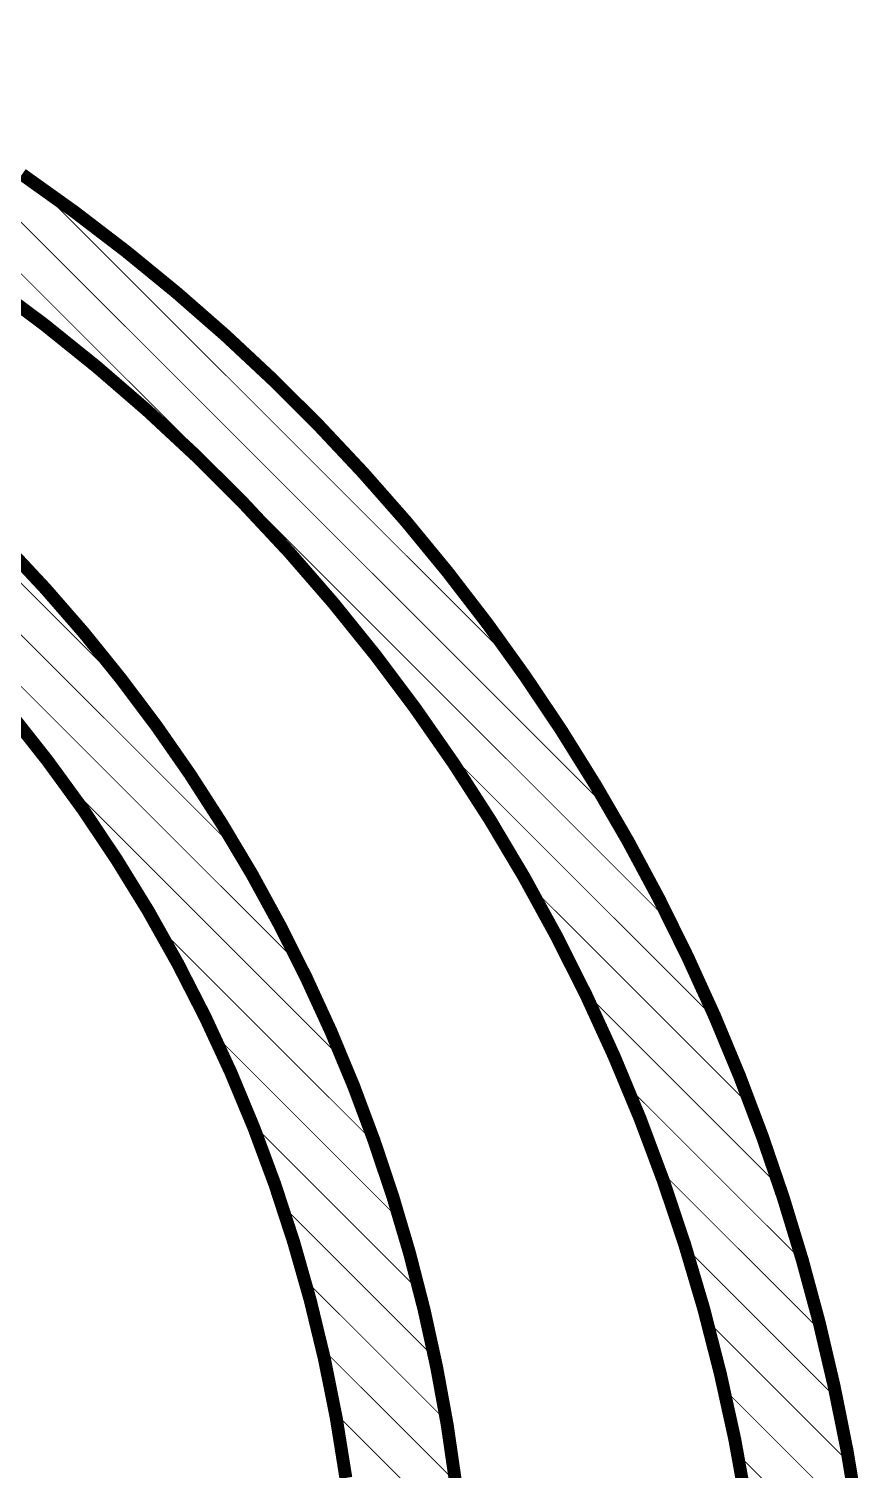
# Model space of a CAD drawing. Header units: inches. Extents: x -4.2 to 12.6, y -6.1 to 3.
# Drawn here: x 11.477 to 12.452, y -1.347 to 0.329 of the extents above; entities that cross this region are included whole.
import ezdxf

# ---------------------------------------------------------------- set-up
doc = ezdxf.new("R2010")
doc.units = ezdxf.units.IN
doc.header["$MEASUREMENT"] = 0
doc.layers.add('Dimension', color=6, linetype='Continuous')

msp = doc.modelspace()

# ---------------------------------------------------------------- linework, layer by layer
at = {"layer": 'Dimension'}
for points, const_width in [([(11.1839, 0.3286), (12.2249, -0.7123)], 0.001), ([(11.3136, 0.2589), (12.1552, -0.5827)], 0.001), ([(11.4694, 0.1598), (11.5308, 0.1159)], 0.015), ([(11.4783, 0.1542), (12.0508, -0.4182)], 0.001), ([(10.9152, 0.1173), (11.7933, -0.7608)], 0.001), ([(11.5308, 0.1159), (11.5907, 0.07)], 0.015), ([(11.5907, 0.07), (11.6492, 0.0221)], 0.015), ([(11.0454, 0.0472), (11.7231, -0.6306)], 0.001), ([(11.4328, 0.0318), (11.4952, -0.0149)], 0.015), ([(11.6492, 0.0221), (11.706, -0.0276)], 0.015), ([(11.4952, -0.0149), (11.5558, -0.0637)], 0.015), ([(11.706, -0.0276), (11.7612, -0.0792)], 0.015), ([(11.5558, -0.0637), (11.6147, -0.1146)], 0.015), ([(11.2265, -0.074), (11.6018, -0.4493)], 0.001), ([(11.7612, -0.0792), (11.8146, -0.1325)], 0.015), ([(11.6147, -0.1146), (11.6718, -0.1677)], 0.015), ([(11.8146, -0.1325), (11.8663, -0.1876)], 0.015), ([(11.6718, -0.1677), (11.7269, -0.2227)], 0.015), ([(11.8663, -0.1876), (11.9162, -0.2443)], 0.015), ([(11.7269, -0.2227), (11.78, -0.2796)], 0.015), ([(11.9162, -0.2443), (11.9641, -0.3026)], 0.015), ([(11.4501, -0.2722), (11.4967, -0.3222)], 0.015), ([(11.78, -0.2796), (11.8311, -0.3385)], 0.015), ([(11.9641, -0.3026), (12.0102, -0.3625)], 0.015), ([(11.4967, -0.3222), (11.5416, -0.3738)], 0.015), ([(11.8311, -0.3385), (11.88, -0.3991)], 0.015), ([(11.5416, -0.3738), (11.5845, -0.427)], 0.015), ([(12.0102, -0.3625), (12.0542, -0.4238)], 0.015), ([(11.88, -0.3991), (11.9267, -0.4614)], 0.015), ([(12.0542, -0.4238), (12.0963, -0.4866)], 0.015), ([(11.5845, -0.427), (11.6256, -0.4817)], 0.015), ([(11.4554, -0.4669), (11.4989, -0.522)], 0.015), ([(11.9267, -0.4614), (11.9712, -0.5253)], 0.015), ([(11.6256, -0.4817), (11.6646, -0.5378)], 0.015), ([(12.0963, -0.4866), (12.1362, -0.5507)], 0.015), ([(11.9544, -0.5019), (12.2772, -0.8246)], 0.001), ([(11.4989, -0.522), (11.5403, -0.5788)], 0.015), ([(11.9712, -0.5253), (12.0134, -0.5908)], 0.015), ([(11.5088, -0.5363), (11.8426, -0.8701)], 0.001), ([(11.6646, -0.5378), (11.7016, -0.5953)], 0.015), ([(12.1362, -0.5507), (12.1741, -0.616)], 0.015), ([(11.5403, -0.5788), (11.5794, -0.6372)], 0.015), ([(12.0134, -0.5908), (12.0532, -0.6577)], 0.015), ([(11.7016, -0.5953), (11.7366, -0.654)], 0.015), ([(12.1741, -0.616), (12.2098, -0.6826)], 0.015), ([(11.5794, -0.6372), (11.6162, -0.697)], 0.015), ([(11.7366, -0.654), (11.7694, -0.714)], 0.015), ([(12.0532, -0.6577), (12.0906, -0.726)], 0.015), ([(12.0559, -0.6634), (12.3175, -0.925)], 0.001), ([(12.2098, -0.6826), (12.2432, -0.7503)], 0.015), ([(11.6162, -0.697), (11.6506, -0.7583)], 0.015), ([(11.6237, -0.7112), (11.8802, -0.9677)], 0.001), ([(11.7694, -0.714), (11.8001, -0.7751)], 0.015), ([(12.0906, -0.726), (12.1256, -0.7956)], 0.015), ([(11.6506, -0.7583), (11.6826, -0.8209)], 0.015), ([(12.2432, -0.7503), (12.2745, -0.819)], 0.015), ([(11.8001, -0.7751), (11.8286, -0.8372)], 0.015), ([(12.1256, -0.7956), (12.158, -0.8664)], 0.015), ([(12.1222, -0.7897), (12.3504, -1.0179)], 0.001), ([(11.6826, -0.8209), (11.7121, -0.8846)], 0.015), ([(12.2745, -0.819), (12.3035, -0.8887)], 0.015), ([(11.6899, -0.8374), (11.9087, -1.0562)], 0.001), ([(11.8286, -0.8372), (11.8549, -0.9004)], 0.015), ([(12.158, -0.8664), (12.1879, -0.9383)], 0.015), ([(11.7121, -0.8846), (11.7391, -0.9495)], 0.015), ([(12.3035, -0.8887), (12.3302, -0.9594)], 0.015), ([(11.8549, -0.9004), (11.8788, -0.9644)], 0.015), ([(12.171, -0.8985), (12.3773, -1.1047)], 0.001), ([(12.1879, -0.9383), (12.2152, -1.0113)], 0.015), ([(11.7391, -0.9495), (11.7635, -1.0154)], 0.015), ([(11.7364, -0.9439), (11.9314, -1.1389)], 0.001), ([(12.3302, -0.9594), (12.3546, -1.0309)], 0.015), ([(11.8788, -0.9644), (11.9005, -1.0292)], 0.015), ([(12.2152, -1.0113), (12.2399, -1.0851)], 0.015), ([(12.2096, -0.9971), (12.3989, -1.1864)], 0.001), ([(11.7635, -1.0154), (11.7853, -1.0822)], 0.015), ([(11.9005, -1.0292), (11.9199, -1.0948)], 0.015), ([(11.7707, -1.0382), (11.9493, -1.2168)], 0.001), ([(12.3546, -1.0309), (12.3766, -1.1031)], 0.015), ([(11.7853, -1.0822), (11.8045, -1.1498)], 0.015), ([(11.9199, -1.0948), (11.9369, -1.161)], 0.015), ([(12.2399, -1.0851), (12.262, -1.1598)], 0.015), ([(12.2405, -1.088), (12.4166, -1.2641)], 0.001), ([(12.3766, -1.1031), (12.3963, -1.176)], 0.015), ([(11.7971, -1.1246), (11.9631, -1.2906)], 0.001), ([(11.8045, -1.1498), (11.821, -1.2181)], 0.015), ([(11.9369, -1.161), (11.9515, -1.2278)], 0.015), ([(12.262, -1.1598), (12.2813, -1.2353)], 0.015), ([(12.265, -1.1725), (12.431, -1.3385)], 0.001), ([(12.3963, -1.176), (12.4135, -1.2495)], 0.015), ([(11.8177, -1.2052), (11.9735, -1.3609)], 0.001), ([(11.821, -1.2181), (11.8348, -1.287)], 0.015), ([(11.9515, -1.2278), (11.9638, -1.295)], 0.015), ([(12.2813, -1.2353), (12.298, -1.3113)], 0.015), ([(12.2849, -1.2524), (12.4425, -1.41)], 0.001), ([(12.4135, -1.2495), (12.4284, -1.3236)], 0.015), ([(11.8348, -1.287), (11.8459, -1.3564)], 0.015), ([(11.8334, -1.2809), (11.9809, -1.4283)], 0.001), ([(11.9638, -1.295), (11.9736, -1.3627)], 0.015), ([(12.298, -1.3113), (12.3119, -1.388)], 0.015), ([(12.4284, -1.3236), (12.4408, -1.3981)], 0.015), ([(12.301, -1.3284), (12.4515, -1.4789)], 0.001)]:
    msp.add_lwpolyline(points, dxfattribs=dict(at, const_width=const_width))
for points, const_width in [([(11.4781, 0.1542, 1), (11.4786, 0.1542, 1)], 0.0005), ([(11.527, 0.1159, 1), (11.5345, 0.1159, 1)], 0.0075), ([(11.527, 0.1159, 1), (11.5345, 0.1159, 1)], 0.0075), ([(11.587, 0.07, 1), (11.5945, 0.07, 1)], 0.0075), ([(11.587, 0.07, 1), (11.5945, 0.07, 1)], 0.0075), ([(11.6454, 0.0221, 1), (11.6529, 0.0221, 1)], 0.0075), ([(11.6454, 0.0221, 1), (11.6529, 0.0221, 1)], 0.0075), ([(11.4914, -0.0149, 1), (11.4989, -0.0149, 1)], 0.0075), ([(11.4914, -0.0149, 1), (11.4989, -0.0149, 1)], 0.0075), ([(11.7022, -0.0276, 1), (11.7097, -0.0276, 1)], 0.0075), ([(11.7022, -0.0276, 1), (11.7097, -0.0276, 1)], 0.0075), ([(11.5521, -0.0637, 1), (11.5596, -0.0637, 1)], 0.0075), ([(11.5521, -0.0637, 1), (11.5596, -0.0637, 1)], 0.0075), ([(11.7574, -0.0792, 1), (11.7649, -0.0792, 1)], 0.0075), ([(11.7574, -0.0792, 1), (11.7649, -0.0792, 1)], 0.0075), ([(11.611, -0.1146, 1), (11.6185, -0.1146, 1)], 0.0075), ([(11.611, -0.1146, 1), (11.6185, -0.1146, 1)], 0.0075), ([(11.8109, -0.1325, 1), (11.8184, -0.1325, 1)], 0.0075), ([(11.8109, -0.1325, 1), (11.8184, -0.1325, 1)], 0.0075), ([(11.668, -0.1677, 1), (11.6755, -0.1677, 1)], 0.0075), ([(11.668, -0.1677, 1), (11.6755, -0.1677, 1)], 0.0075), ([(11.8626, -0.1876, 1), (11.8701, -0.1876, 1)], 0.0075), ([(11.8626, -0.1876, 1), (11.8701, -0.1876, 1)], 0.0075), ([(11.7231, -0.2227, 1), (11.7306, -0.2227, 1)], 0.0075), ([(11.7231, -0.2227, 1), (11.7306, -0.2227, 1)], 0.0075), ([(11.9124, -0.2443, 1), (11.9199, -0.2443, 1)], 0.0075), ([(11.9124, -0.2443, 1), (11.9199, -0.2443, 1)], 0.0075), ([(11.7763, -0.2796, 1), (11.7838, -0.2796, 1)], 0.0075), ([(11.7763, -0.2796, 1), (11.7838, -0.2796, 1)], 0.0075), ([(11.9604, -0.3026, 1), (11.9679, -0.3026, 1)], 0.0075), ([(11.9604, -0.3026, 1), (11.9679, -0.3026, 1)], 0.0075), ([(11.493, -0.3222, 1), (11.5005, -0.3222, 1)], 0.0075), ([(11.493, -0.3222, 1), (11.5005, -0.3222, 1)], 0.0075), ([(11.8273, -0.3385, 1), (11.8348, -0.3385, 1)], 0.0075), ([(11.8273, -0.3385, 1), (11.8348, -0.3385, 1)], 0.0075), ([(11.5378, -0.3738, 1), (11.5453, -0.3738, 1)], 0.0075), ([(11.5378, -0.3738, 1), (11.5453, -0.3738, 1)], 0.0075), ([(12.0064, -0.3625, 1), (12.0139, -0.3625, 1)], 0.0075), ([(12.0064, -0.3625, 1), (12.0139, -0.3625, 1)], 0.0075), ([(11.8762, -0.3991, 1), (11.8837, -0.3991, 1)], 0.0075), ([(11.8762, -0.3991, 1), (11.8837, -0.3991, 1)], 0.0075), ([(12.0505, -0.4238, 1), (12.058, -0.4238, 1)], 0.0075), ([(12.0505, -0.4238, 1), (12.058, -0.4238, 1)], 0.0075), ([(12.0505, -0.4182, 1), (12.051, -0.4182, 1)], 0.0005), ([(11.5808, -0.427, 1), (11.5883, -0.427, 1)], 0.0075), ([(11.5808, -0.427, 1), (11.5883, -0.427, 1)], 0.0075), ([(11.6016, -0.4493, 1), (11.6021, -0.4493, 1)], 0.0005), ([(11.923, -0.4614, 1), (11.9305, -0.4614, 1)], 0.0075), ([(11.923, -0.4614, 1), (11.9305, -0.4614, 1)], 0.0075), ([(11.6218, -0.4817, 1), (11.6293, -0.4817, 1)], 0.0075), ([(11.6218, -0.4817, 1), (11.6293, -0.4817, 1)], 0.0075), ([(12.0925, -0.4866, 1), (12.1, -0.4866, 1)], 0.0075), ([(12.0925, -0.4866, 1), (12.1, -0.4866, 1)], 0.0075), ([(11.9541, -0.5019, 1), (11.9546, -0.5019, 1)], 0.0005), ([(11.4952, -0.522, 1), (11.5027, -0.522, 1)], 0.0075), ([(11.4952, -0.522, 1), (11.5027, -0.522, 1)], 0.0075), ([(11.9675, -0.5253, 1), (11.975, -0.5253, 1)], 0.0075), ([(11.9675, -0.5253, 1), (11.975, -0.5253, 1)], 0.0075), ([(11.5085, -0.5363, 1), (11.509, -0.5363, 1)], 0.0005), ([(11.6609, -0.5378, 1), (11.6684, -0.5378, 1)], 0.0075), ([(11.6609, -0.5378, 1), (11.6684, -0.5378, 1)], 0.0075), ([(12.1325, -0.5507, 1), (12.14, -0.5507, 1)], 0.0075), ([(12.1325, -0.5507, 1), (12.14, -0.5507, 1)], 0.0075), ([(11.5366, -0.5788, 1), (11.5441, -0.5788, 1)], 0.0075), ([(11.5366, -0.5788, 1), (11.5441, -0.5788, 1)], 0.0075), ([(12.0096, -0.5908, 1), (12.0171, -0.5908, 1)], 0.0075), ([(12.0096, -0.5908, 1), (12.0171, -0.5908, 1)], 0.0075), ([(12.155, -0.5827, 1), (12.1555, -0.5827, 1)], 0.0005), ([(11.6979, -0.5953, 1), (11.7054, -0.5953, 1)], 0.0075), ([(11.6979, -0.5953, 1), (11.7054, -0.5953, 1)], 0.0075), ([(12.1703, -0.616, 1), (12.1778, -0.616, 1)], 0.0075), ([(12.1703, -0.616, 1), (12.1778, -0.616, 1)], 0.0075), ([(11.5757, -0.6372, 1), (11.5832, -0.6372, 1)], 0.0075), ([(11.5757, -0.6372, 1), (11.5832, -0.6372, 1)], 0.0075), ([(11.7229, -0.6306, 1), (11.7234, -0.6306, 1)], 0.0005), ([(11.7329, -0.654, 1), (11.7404, -0.654, 1)], 0.0075), ([(11.7329, -0.654, 1), (11.7404, -0.654, 1)], 0.0075), ([(12.0495, -0.6577, 1), (12.057, -0.6577, 1)], 0.0075), ([(12.0495, -0.6577, 1), (12.057, -0.6577, 1)], 0.0075), ([(12.0557, -0.6634, 1), (12.0562, -0.6634, 1)], 0.0005), ([(12.206, -0.6826, 1), (12.2135, -0.6826, 1)], 0.0075), ([(12.206, -0.6826, 1), (12.2135, -0.6826, 1)], 0.0075), ([(11.6125, -0.697, 1), (11.62, -0.697, 1)], 0.0075), ([(11.6125, -0.697, 1), (11.62, -0.697, 1)], 0.0075), ([(11.6235, -0.7112, 1), (11.624, -0.7112, 1)], 0.0005), ([(11.7657, -0.714, 1), (11.7732, -0.714, 1)], 0.0075), ([(11.7657, -0.714, 1), (11.7732, -0.714, 1)], 0.0075), ([(12.0869, -0.726, 1), (12.0944, -0.726, 1)], 0.0075), ([(12.0869, -0.726, 1), (12.0944, -0.726, 1)], 0.0075), ([(12.2246, -0.7123, 1), (12.2251, -0.7123, 1)], 0.0005), ([(11.6469, -0.7583, 1), (11.6544, -0.7583, 1)], 0.0075), ([(11.6469, -0.7583, 1), (11.6544, -0.7583, 1)], 0.0075), ([(12.2395, -0.7503, 1), (12.247, -0.7503, 1)], 0.0075), ([(12.2395, -0.7503, 1), (12.247, -0.7503, 1)], 0.0075), ([(11.7964, -0.7751, 1), (11.8039, -0.7751, 1)], 0.0075), ([(11.7964, -0.7751, 1), (11.8039, -0.7751, 1)], 0.0075), ([(11.7931, -0.7608, 1), (11.7936, -0.7608, 1)], 0.0005), ([(12.1218, -0.7956, 1), (12.1293, -0.7956, 1)], 0.0075), ([(12.1218, -0.7956, 1), (12.1293, -0.7956, 1)], 0.0075), ([(12.1219, -0.7897, 1), (12.1224, -0.7897, 1)], 0.0005), ([(11.6789, -0.8209, 1), (11.6864, -0.8209, 1)], 0.0075), ([(11.6789, -0.8209, 1), (11.6864, -0.8209, 1)], 0.0075), ([(12.2708, -0.819, 1), (12.2783, -0.819, 1)], 0.0075), ([(12.2708, -0.819, 1), (12.2783, -0.819, 1)], 0.0075), ([(11.6896, -0.8374, 1), (11.6901, -0.8374, 1)], 0.0005), ([(11.8249, -0.8372, 1), (11.8324, -0.8372, 1)], 0.0075), ([(11.8249, -0.8372, 1), (11.8324, -0.8372, 1)], 0.0075), ([(12.2769, -0.8246, 1), (12.2774, -0.8246, 1)], 0.0005), ([(11.8423, -0.8701, 1), (11.8428, -0.8701, 1)], 0.0005), ([(12.1542, -0.8664, 1), (12.1617, -0.8664, 1)], 0.0075), ([(12.1542, -0.8664, 1), (12.1617, -0.8664, 1)], 0.0075), ([(11.7084, -0.8846, 1), (11.7159, -0.8846, 1)], 0.0075), ([(11.7084, -0.8846, 1), (11.7159, -0.8846, 1)], 0.0075), ([(12.2998, -0.8887, 1), (12.3073, -0.8887, 1)], 0.0075), ([(12.2998, -0.8887, 1), (12.3073, -0.8887, 1)], 0.0075), ([(11.8511, -0.9004, 1), (11.8586, -0.9004, 1)], 0.0075), ([(11.8511, -0.9004, 1), (11.8586, -0.9004, 1)], 0.0075), ([(12.1708, -0.8985, 1), (12.1713, -0.8985, 1)], 0.0005), ([(12.1841, -0.9383, 1), (12.1916, -0.9383, 1)], 0.0075), ([(12.1841, -0.9383, 1), (12.1916, -0.9383, 1)], 0.0075), ([(12.3172, -0.925, 1), (12.3177, -0.925, 1)], 0.0005), ([(11.7353, -0.9495, 1), (11.7428, -0.9495, 1)], 0.0075), ([(11.7353, -0.9495, 1), (11.7428, -0.9495, 1)], 0.0075), ([(11.7362, -0.9439, 1), (11.7367, -0.9439, 1)], 0.0005), ([(12.3265, -0.9594, 1), (12.334, -0.9594, 1)], 0.0075), ([(12.3265, -0.9594, 1), (12.334, -0.9594, 1)], 0.0075), ([(11.8751, -0.9644, 1), (11.8826, -0.9644, 1)], 0.0075), ([(11.8751, -0.9644, 1), (11.8826, -0.9644, 1)], 0.0075), ([(11.8799, -0.9677, 1), (11.8804, -0.9677, 1)], 0.0005), ([(12.2115, -1.0113, 1), (12.219, -1.0113, 1)], 0.0075), ([(12.2115, -1.0113, 1), (12.219, -1.0113, 1)], 0.0075), ([(12.2094, -0.9971, 1), (12.2099, -0.9971, 1)], 0.0005), ([(11.7597, -1.0154, 1), (11.7672, -1.0154, 1)], 0.0075), ([(11.7597, -1.0154, 1), (11.7672, -1.0154, 1)], 0.0075), ([(11.8968, -1.0292, 1), (11.9043, -1.0292, 1)], 0.0075), ([(11.8968, -1.0292, 1), (11.9043, -1.0292, 1)], 0.0075), ([(12.3502, -1.0179, 1), (12.3507, -1.0179, 1)], 0.0005), ([(11.7704, -1.0382, 1), (11.7709, -1.0382, 1)], 0.0005), ([(12.3508, -1.0309, 1), (12.3583, -1.0309, 1)], 0.0075), ([(12.3508, -1.0309, 1), (12.3583, -1.0309, 1)], 0.0075), ([(11.9085, -1.0562, 1), (11.909, -1.0562, 1)], 0.0005), ([(11.7816, -1.0822, 1), (11.7891, -1.0822, 1)], 0.0075), ([(11.7816, -1.0822, 1), (11.7891, -1.0822, 1)], 0.0075), ([(11.9161, -1.0948, 1), (11.9236, -1.0948, 1)], 0.0075), ([(11.9161, -1.0948, 1), (11.9236, -1.0948, 1)], 0.0075), ([(12.2362, -1.0851, 1), (12.2437, -1.0851, 1)], 0.0075), ([(12.2362, -1.0851, 1), (12.2437, -1.0851, 1)], 0.0075), ([(12.2403, -1.088, 1), (12.2408, -1.088, 1)], 0.0005), ([(12.3729, -1.1031, 1), (12.3804, -1.1031, 1)], 0.0075), ([(12.3729, -1.1031, 1), (12.3804, -1.1031, 1)], 0.0075), ([(12.377, -1.1047, 1), (12.3775, -1.1047, 1)], 0.0005), ([(11.7969, -1.1246, 1), (11.7974, -1.1246, 1)], 0.0005), ([(11.9312, -1.1389, 1), (11.9317, -1.1389, 1)], 0.0005), ([(11.8007, -1.1498, 1), (11.8082, -1.1498, 1)], 0.0075), ([(11.8007, -1.1498, 1), (11.8082, -1.1498, 1)], 0.0075), ([(11.9331, -1.161, 1), (11.9406, -1.161, 1)], 0.0075), ([(11.9331, -1.161, 1), (11.9406, -1.161, 1)], 0.0075), ([(12.2582, -1.1598, 1), (12.2657, -1.1598, 1)], 0.0075), ([(12.2582, -1.1598, 1), (12.2657, -1.1598, 1)], 0.0075), ([(12.2648, -1.1725, 1), (12.2653, -1.1725, 1)], 0.0005), ([(12.3925, -1.176, 1), (12.4, -1.176, 1)], 0.0075), ([(12.3925, -1.176, 1), (12.4, -1.176, 1)], 0.0075), ([(12.3986, -1.1864, 1), (12.3991, -1.1864, 1)], 0.0005), ([(11.8174, -1.2052, 1), (11.8179, -1.2052, 1)], 0.0005), ([(11.8172, -1.2181, 1), (11.8247, -1.2181, 1)], 0.0075), ([(11.8172, -1.2181, 1), (11.8247, -1.2181, 1)], 0.0075), ([(11.9478, -1.2278, 1), (11.9553, -1.2278, 1)], 0.0075), ([(11.9478, -1.2278, 1), (11.9553, -1.2278, 1)], 0.0075), ([(11.949, -1.2168, 1), (11.9495, -1.2168, 1)], 0.0005), ([(12.2776, -1.2353, 1), (12.2851, -1.2353, 1)], 0.0075), ([(12.2776, -1.2353, 1), (12.2851, -1.2353, 1)], 0.0075), ([(12.2847, -1.2524, 1), (12.2852, -1.2524, 1)], 0.0005), ([(12.4098, -1.2495, 1), (12.4173, -1.2495, 1)], 0.0075), ([(12.4098, -1.2495, 1), (12.4173, -1.2495, 1)], 0.0075), ([(12.4163, -1.2641, 1), (12.4168, -1.2641, 1)], 0.0005), ([(11.8311, -1.287, 1), (11.8386, -1.287, 1)], 0.0075), ([(11.8311, -1.287, 1), (11.8386, -1.287, 1)], 0.0075), ([(11.8332, -1.2809, 1), (11.8337, -1.2809, 1)], 0.0005), ([(11.96, -1.295, 1), (11.9675, -1.295, 1)], 0.0075), ([(11.96, -1.295, 1), (11.9675, -1.295, 1)], 0.0075), ([(11.9628, -1.2906, 1), (11.9633, -1.2906, 1)], 0.0005), ([(12.2942, -1.3113, 1), (12.3017, -1.3113, 1)], 0.0075), ([(12.2942, -1.3113, 1), (12.3017, -1.3113, 1)], 0.0075), ([(12.4246, -1.3236, 1), (12.4321, -1.3236, 1)], 0.0075), ([(12.4246, -1.3236, 1), (12.4321, -1.3236, 1)], 0.0075), ([(12.3007, -1.3284, 1), (12.3012, -1.3284, 1)], 0.0005), ([(12.4307, -1.3385, 1), (12.4312, -1.3385, 1)], 0.0005)]:
    msp.add_lwpolyline(points, format="xyb", close=True, dxfattribs=dict(at, const_width=const_width))

doc.saveas('drawing.dxf')
